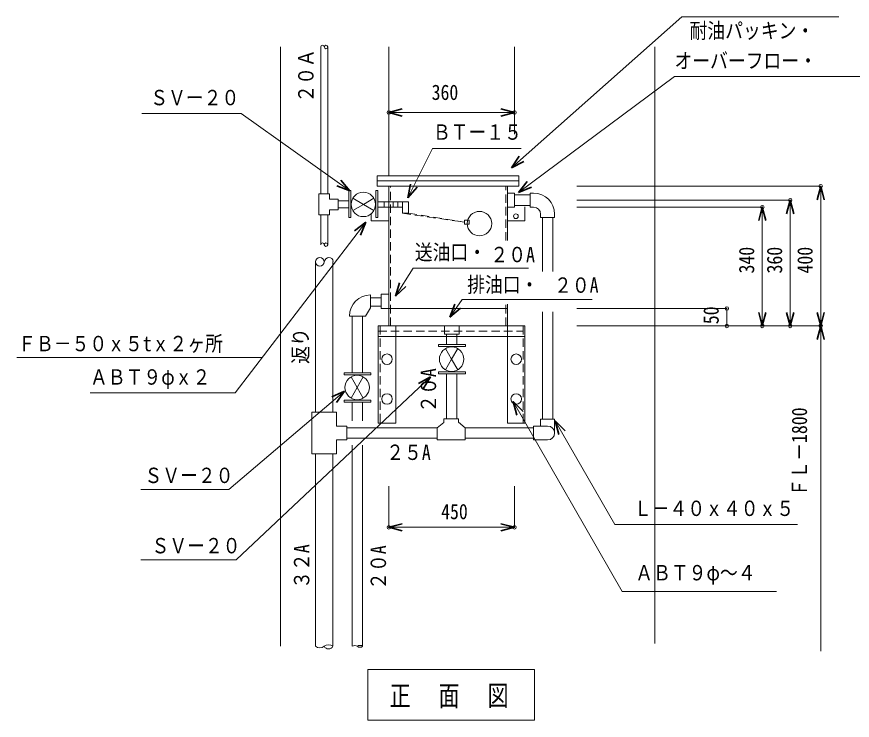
# Model space of a CAD drawing. Units: millimetres, scale not verified, with parts at other scales. Extents: x -7805 to 8215, y -5592 to 5488.
# Drawn here: x -2836 to -442, y -2140 to -126 of the extents above; entities that cross this region are included whole.
import ezdxf
from ezdxf.enums import TextEntityAlignment as Align

# ---------------------------------------------------------------- set-up
doc = ezdxf.new("R2010")
doc.units = ezdxf.units.MM
doc.header["$LTSCALE"] = 20
doc.header["$PDMODE"] = 32
doc.header["$PDSIZE"] = 10
doc.linetypes.add('DASHED1', pattern=[1.8, 1.2, -0.6])
doc.layers.add('2-0_衛生', color=4, linetype='Continuous', lineweight=35)
doc.layers.add('6-0', color=7, linetype='Continuous', lineweight=18)
doc.styles.add('ＭＳ ゴシック', font='')
doc.styles.get('ＭＳ ゴシック').set_extended_font_data('MS Gothic')

msp = doc.modelspace()

# ---------------------------------------------------------------- linework, layer by layer
at = {"layer": '2-0_衛生'}
for p, q in [((-1770.02, -400.45), (-1731.38, -390.1)), ((-1770.02, -400.45), (-1731.38, -410.81)), ((-1410.02, -400.45), (-1448.65, -390.1)), ((-1410.02, -400.45), (-1448.65, -410.81)), ((-1418.74, -558.81), (-1396.7, -525.43)), ((-1418.74, -558.81), (-1382.96, -540.93)), ((-1881.78, -624.65), (-1907.25, -593.81)), ((-1398.62, -629.23), (-1373.78, -597.88)), ((-1881.78, -624.65), (-1919.26, -610.68)), ((-1715.48, -644.32), (-1707.46, -605.13)), ((-1715.48, -644.32), (-1688.94, -614.39)), ((-1398.62, -629.23), (-1361.43, -614.5)), ((-532.74, -611.33), (-543.09, -649.96)), ((-532.74, -611.33), (-543.09, -649.96)), ((-532.74, -611.33), (-522.39, -649.96)), ((-532.74, -611.33), (-522.39, -649.96)), ((-620, -651.32), (-630.35, -689.96)), ((-620, -651.32), (-609.64, -689.96)), ((-700, -671.33), (-710.35, -709.96)), ((-700, -671.33), (-689.64, -709.96)), ((-1836.19, -714.73), (-1867.91, -739.1)), ((-1836.19, -714.73), (-1851.47, -751.69)), ((-1750.69, -925.96), (-1738.99, -887.71)), ((-1750.69, -925.96), (-1721.43, -898.69)), ((-1594.77, -986.32), (-1581.1, -948.73)), ((-1594.77, -986.32), (-1564.14, -960.6)), ((-700, -1011.33), (-710.35, -972.69)), ((-700, -1011.33), (-689.64, -972.69)), ((-620, -1011.33), (-630.35, -972.69)), ((-620, -1011.33), (-609.64, -972.69)), ((-532.74, -1011.33), (-543.09, -972.69)), ((-532.74, -1011.33), (-522.39, -972.69)), ((-532.74, -1011.33), (-543.09, -1049.97)), ((-532.74, -1011.33), (-522.39, -1049.97)), ((-1650.1, -1157.32), (-1685.34, -1176.23)), ((-1650.1, -1157.32), (-1671.16, -1191.32)), ((-1896.54, -1197.56), (-1932.7, -1214.66)), ((-1896.54, -1197.56), (-1919.31, -1230.45)), ((-1413.71, -1227.74), (-1385.5, -1256.09)), ((-1413.71, -1227.74), (-1403.45, -1266.4)), ((-1293.01, -1283.06), (-1264.74, -1311.37)), ((-1293.01, -1283.06), (-1282.68, -1321.7)), ((-1770.02, -1587.65), (-1731.38, -1577.3)), ((-1410.02, -1587.65), (-1448.65, -1577.3)), ((-1770.02, -1587.65), (-1731.38, -1598)), ((-1410.02, -1587.65), (-1448.65, -1598))]:
    msp.add_line(p, q, dxfattribs=at)
at = {"layer": '2-0_衛生', "color": 7, "lineweight": 18}
msp.add_lwpolyline([(-1829.8, -1994.75), (-1829.8, -2139.95), (-1352.74, -2139.95), (-1352.74, -1994.75)], close=True, dxfattribs=at)
msp.add_lwpolyline([(-1829.8, -1994.75), (-1829.8, -2139.95), (-1352.74, -2139.95), (-1352.74, -1994.75)], close=True, dxfattribs=at)
at = {"layer": '6-0', "color": 4}
for p, q in [((-1418.74, -558.81), (-930.88, -126.28)), ((-930.88, -126.28), (-480.88, -126.28)), ((-2080.02, -212.93), (-2080.02, -1928.24)), ((-1770.02, -212.93), (-1770.02, -581.32)), ((-1410.02, -212.93), (-1410.02, -462.81)), ((-1007.65, -212.93), (-1007.65, -1920.3)), ((-1398.62, -629.23), (-951.6, -297.28)), ((-951.6, -297.28), (-235.41, -297.28)), ((-2193.28, -402.9), (-2477.62, -402.9)), ((-1881.78, -624.65), (-2193.28, -402.9)), ((-1770.02, -400.45), (-1410.02, -400.45)), ((-1715.48, -644.32), (-1645.07, -503.49)), ((-1645.07, -503.49), (-1390.65, -503.49)), ((-532.74, -611.33), (-1231.71, -611.33)), ((-1231.71, -651.32), (-620, -651.32)), ((-620, -651.32), (-620, -1011.33)), ((-1231.71, -671.33), (-700, -671.33)), ((-700, -671.33), (-700, -1011.33)), ((-1836.19, -714.73), (-2210, -1202.59)), ((-1750.69, -925.96), (-1700.39, -845.49)), ((-1700.39, -845.49), (-1369.96, -845.49)), ((-1231.71, -961.33), (-801.79, -961.33)), ((-801.79, -961.33), (-801.79, -1011.33)), ((-1231.71, -1011.33), (-532.74, -1011.33)), ((-2132.93, -1102), (-2835.79, -1102)), ((-1650.1, -1157.32), (-2206.75, -1680.39)), ((-2625.82, -1202.59), (-2210, -1202.59)), ((-1896.54, -1197.56), (-2228.49, -1479.21)), ((-1413.71, -1227.74), (-1101.89, -1770.92)), ((-2228.49, -1479.21), (-2479.96, -1479.21)), ((-1770.02, -1470.3), (-1770.02, -1587.65)), ((-1410.02, -1470.3), (-1410.02, -1587.65)), ((-1770.02, -1587.65), (-1410.02, -1587.65)), ((-2206.75, -1680.39), (-2479.96, -1680.39)), ((-1101.89, -1770.92), (-659.29, -1770.92))]:
    msp.add_line(p, q, dxfattribs=at)
at = {"layer": '6-0'}
for p, q in [((-1965.02, -212.93), (-1965.02, -633.55)), ((-1945.02, -212.93), (-1945.02, -633.55)), ((-1802.83, -581.32), (-1802.83, -611.33)), ((-1802.83, -581.32), (-1397.01, -581.32)), ((-1802.83, -596.33), (-1397.01, -596.33)), ((-1397.01, -611.33), (-1397.01, -581.32)), ((-1802.83, -611.33), (-1397.01, -611.33)), ((-1770.02, -1011.33), (-1770.02, -611.33)), ((-1430.01, -766.76), (-1430.01, -611.33)), ((-1940.02, -633.55), (-1970.02, -633.55)), ((-1970.02, -693.55), (-1970.02, -633.55)), ((-1940.02, -648.55), (-1940.02, -633.55)), ((-1884.86, -701.2), (-1884.86, -623.93)), ((-1842.87, -663.54), (-1873.18, -646.04)), ((-1842.87, -663.54), (-1812.56, -646.04)), ((-1806.98, -623.93), (-1800.9, -623.93)), ((-1806.98, -701.2), (-1806.98, -623.93)), ((-1800.9, -623.93), (-1800.9, -701.2)), ((-1410.01, -631.33), (-1430.01, -631.33)), ((-1410.01, -671.33), (-1410.01, -631.33)), ((-1365.01, -636.33), (-1410.01, -636.33)), ((-1365.01, -631.33), (-1365.01, -671.33)), ((-1365.01, -631.33), (-1355.01, -631.33)), ((-1940.02, -648.55), (-1915.02, -648.55)), ((-1915.02, -678.55), (-1915.02, -648.55)), ((-1884.86, -653.54), (-1915.02, -653.54)), ((-1842.87, -663.54), (-1873.18, -681.04)), ((-1842.87, -663.54), (-1812.56, -681.04)), ((-1731.02, -656.32), (-1800.9, -656.32)), ((-1783.2, -656.32), (-1783.2, -671.33)), ((-1757.01, -656.32), (-1757.01, -671.33)), ((-1744.01, -656.32), (-1744.01, -671.33)), ((-1731.02, -656.32), (-1731.02, -671.33)), ((-1731.02, -656.32), (-1713.08, -656.32)), ((-1365.01, -666.33), (-1410.01, -666.33)), ((-1380.01, -670.07), (-1380.01, -710.07)), ((-1940.02, -693.55), (-1970.02, -693.55)), ((-1965.02, -693.55), (-1965.02, -778.9)), ((-1945.02, -693.55), (-1945.02, -778.9)), ((-1940.02, -678.55), (-1915.02, -678.55)), ((-1940.02, -693.55), (-1940.02, -678.55)), ((-1884.86, -673.55), (-1915.02, -673.55)), ((-1820.01, -710.07), (-1820.01, -690.05)), ((-1731.02, -671.33), (-1800.9, -671.33)), ((-1410.01, -671.33), (-1430.01, -671.33)), ((-1355.01, -671.33), (-1365.01, -671.33)), ((-1335.01, -691.33), (-1335.01, -701.33)), ((-1295.01, -691.33), (-1295.01, -701.33)), ((-1878.78, -701.2), (-1884.86, -701.2)), ((-1770.02, -710.07), (-1820.01, -710.07)), ((-1806.98, -701.2), (-1800.9, -701.2)), ((-1380.01, -710.07), (-1430.01, -710.07)), ((-1295.01, -701.33), (-1335.01, -701.33)), ((-1330.02, -701.33), (-1330.02, -855.55)), ((-1300.01, -855.55), (-1300.01, -701.33)), ((-1980.02, -826.82), (-1980.02, -1257.71)), ((-1930.02, -826.82), (-1930.02, -1257.71)), ((-1822.23, -922.63), (-1822.23, -959.4)), ((-1792.01, -930.78), (-1822.23, -930.78)), ((-1792.01, -961.33), (-1792.01, -919.94)), ((-1770.02, -919.94), (-1792.01, -919.94)), ((-1822.23, -954.35), (-1792.01, -954.35)), ((-1430.01, -1011.33), (-1430.01, -948.93)), ((-1836.6, -982.96), (-1822.23, -959.4)), ((-1792.01, -961.33), (-1430.01, -961.33)), ((-1792.01, -961.84), (-1770.02, -961.84)), ((-1330.02, -971.23), (-1330.02, -1277.7)), ((-1300.01, -1277.7), (-1300.01, -971.23)), ((-1882.57, -982.96), (-1836.6, -982.96)), ((-1875.02, -982.96), (-1875.02, -1145.45)), ((-1845.01, -982.96), (-1845.01, -1145.45)), ((-1380.01, -1011.33), (-1800.01, -1011.33)), ((-1800.01, -1011.33), (-1385.02, -1011.33)), ((-1800.01, -1011.33), (-1800.01, -1289.33)), ((-1750.01, -1011.33), (-1750.01, -1289.33)), ((-1610.65, -1011.33), (-1610.65, -1034.58)), ((-1568.76, -1034.58), (-1568.76, -1011.33)), ((-1430.01, -1011.33), (-1430.01, -1289.33)), ((-1380.01, -1011.33), (-1380.01, -1289.33)), ((-1380.01, -1041.33), (-1800.01, -1041.33)), ((-1610.65, -1034.58), (-1568.76, -1034.58)), ((-1605.02, -1034.58), (-1605.02, -1064.51)), ((-1575.01, -1034.58), (-1575.01, -1064.51)), ((-1627.67, -1064.51), (-1550.4, -1064.51)), ((-1627.67, -1070.59), (-1627.67, -1064.51)), ((-1590.01, -1106.5), (-1607.51, -1076.19)), ((-1590.01, -1106.5), (-1572.51, -1076.19)), ((-1590.01, -1106.5), (-1607.51, -1136.81)), ((-1590.01, -1106.5), (-1572.51, -1136.81)), ((-1898.26, -1145.45), (-1820.99, -1145.45)), ((-1898.26, -1151.53), (-1898.26, -1145.45)), ((-1627.67, -1142.39), (-1627.67, -1148.46)), ((-1550.4, -1148.46), (-1627.67, -1148.46)), ((-1605.02, -1148.46), (-1605.02, -1277.07)), ((-1575.01, -1148.46), (-1575.01, -1277.07)), ((-1860.6, -1187.44), (-1878.1, -1157.13)), ((-1860.6, -1187.44), (-1843.1, -1157.13)), ((-1860.6, -1187.44), (-1878.1, -1217.75)), ((-1860.6, -1187.44), (-1843.1, -1217.75)), ((-1898.26, -1223.33), (-1898.26, -1229.41)), ((-1820.99, -1229.41), (-1898.26, -1229.41)), ((-1875.02, -1229.41), (-1875.02, -1282.71)), ((-1845.01, -1229.41), (-1845.01, -1282.71)), ((-1990.01, -1257.71), (-1990.01, -1377.71)), ((-1800.01, -1289.33), (-1750.01, -1289.33)), ((-1631.01, -1302.71), (-1612.42, -1287.48)), ((-1612.42, -1277.07), (-1570.48, -1277.07)), ((-1612.42, -1277.07), (-1612.42, -1287.48)), ((-1570.48, -1277.07), (-1570.48, -1287.11)), ((-1551.01, -1302.71), (-1570.48, -1287.11)), ((-1430.01, -1289.33), (-1380.01, -1289.33)), ((-1335.01, -1277.7), (-1295.01, -1277.7)), ((-1335.01, -1277.7), (-1335.01, -1297.71)), ((-1295.01, -1277.7), (-1295.01, -1317.71)), ((-1920.02, -1297.71), (-1890.02, -1297.71)), ((-1890.02, -1297.71), (-1890.02, -1337.71)), ((-1890.02, -1302.71), (-1631.01, -1302.71)), ((-1631.01, -1302.71), (-1631.01, -1337.24)), ((-1551.01, -1302.71), (-1551.01, -1337.24)), ((-1551.01, -1302.71), (-1355.01, -1302.71)), ((-1355.01, -1297.71), (-1315.01, -1297.71)), ((-1920.02, -1337.71), (-1890.02, -1337.71)), ((-1920.02, -1337.71), (-1920.02, -1377.71)), ((-1890.02, -1332.71), (-1631.01, -1332.71)), ((-1631.01, -1337.24), (-1551.01, -1337.24)), ((-1355.01, -1332.71), (-1551.01, -1332.71)), ((-1875.02, -1352.7), (-1875.02, -1928.24)), ((-1845.01, -1352.7), (-1845.01, -1928.24)), ((-1990.01, -1377.71), (-1920.02, -1377.71)), ((-1980.02, -1377.71), (-1980.02, -1928.24)), ((-1930.02, -1377.71), (-1930.02, -1928.24))]:
    msp.add_line(p, q, dxfattribs=at)
at = {"layer": '6-0', "linetype": 'DASHED1'}
for p, q in [((-1765.01, -1011.33), (-1765.01, -611.33)), ((-1435.02, -766.76), (-1435.02, -611.46)), ((-1731.02, -688.67), (-1554.13, -714.22)), ((-1713.08, -688.67), (-1554.13, -714.22)), ((-1435.02, -1011.33), (-1435.02, -948.93)), ((-1800.01, -1026.33), (-1385.02, -1026.33)), ((-1795.01, -1011.33), (-1795.01, -1289.33)), ((-1385.02, -1011.33), (-1385.02, -1289.33))]:
    msp.add_line(p, q, dxfattribs=at)
at = {"layer": '6-0', "color": 4}
for points in [[(-532.74, -611.33), (-532.74, -1011.33), (-532.74, -1942.01)], [(-1594.77, -986.32), (-1559.57, -936.02), (-1187.38, -936.02)], [(-1293.01, -1283.06), (-1122, -1579.8), (-598.94, -1579.8)]]:
    msp.add_lwpolyline(points, dxfattribs=at)
at = {"layer": '6-0'}
for points in [[(-1884.86, -623.93), (-1878.78, -623.93), (-1878.78, -701.2)], [(-1731.02, -671.33), (-1731.02, -688.67), (-1713.08, -688.67), (-1713.08, -656.32)], [(-1550.4, -1064.51), (-1550.4, -1070.59), (-1627.67, -1070.59)], [(-1820.99, -1145.45), (-1820.99, -1151.53), (-1898.26, -1151.53)], [(-1627.67, -1142.39), (-1550.4, -1142.39), (-1550.4, -1148.46)], [(-1898.26, -1223.33), (-1820.99, -1223.33), (-1820.99, -1229.41)], [(-1990.01, -1257.71), (-1920.02, -1257.71), (-1920.02, -1297.71)], [(-1355.01, -1297.71), (-1355.01, -1337.71), (-1315.01, -1337.71)]]:
    msp.add_lwpolyline(points, dxfattribs=at)
msp.add_lwpolyline([(-1552.71, -719.89), (-1539.94, -719.89), (-1539.94, -708.54), (-1552.71, -708.54)], close=True, dxfattribs=at)
for centre, radius in [((-1950.02, -212.93), 5), ((-1842.87, -663.54), 35), ((-1510.14, -718.47), 35), ((-1405.87, -697.31), 6.67), ((-1950.02, -778.9), 5), ((-1967.72, -828.02), 12.5), ((-1590.01, -1106.5), 35), ((-1775.01, -1106.5), 15), ((-1405.01, -1106.5), 15), ((-1860.6, -1187.44), 35), ((-1775.01, -1220.35), 15), ((-1405.01, -1220.35), 15)]:
    msp.add_circle(centre, radius, dxfattribs=at)
for centre, radius, start, end in [((-1960.02, -212.93), 5, 0, 180), ((-1355.01, -691.33), 60, 0, 90), ((-1355.01, -691.33), 20, 0, 90), ((-1960.02, -778.9), 5, 0, 180), ((-1941.36, -828.02), 12.5, 5.49986, 175.07999), ((-1822.23, -982.96), 60.34, 90, 180), ((-1315.01, -1317.71), 20, 270, 90), ((-1967.51, -1910.77), 21.48, 234.41631, 305.58395), ((-1942.51, -1945.14), 21.02, 53.50052, 126.49976), ((-1942.51, -1921.17), 14.37, 209.52625, 330.47351), ((-1867.52, -1940.7), 14.54, 58.94609, 121.0535), ((-1852.51, -1938.06), 12.36, 52.6239, 127.3761), ((-1852.51, -1919.45), 11.56, 229.53598, 310.46355)]:
    msp.add_arc(centre, radius, start, end, dxfattribs=at)
at = {"layer": '6-0', "color": 4}
for p in [(-1770.02, -400.45), (-1410.02, -400.45), (-532.74, -611.33), (-700, -671.33), (-620, -651.32), (-801.79, -961.33), (-801.79, -1011.33), (-700, -1011.33), (-620, -1011.33), (-532.74, -1011.33), (-1770.02, -1587.65), (-1410.02, -1587.65)]:
    msp.add_point(p, dxfattribs=at)

# ---------------------------------------------------------------- texts
at = {"layer": '2-0_衛生', "color": 7, "insert": (-1767.57, -2105.38), "char_height": 58.65, "attachment_point": 7, "style": 'ＭＳ ゴシック'}
msp.add_mtext('\\T1.17;\\W0.75;正\u3000面\u3000図', dxfattribs=at)
at = {"layer": '6-0', "style": 'ＭＳ ゴシック', "width": 0.85}
for s, p in [('耐油パッキン・', (-908.41, -201.27)), ('オーバーフロー・', (-951.6, -287.28)), ('ＳＶー２０', (-2453.28, -392.9)), ('360', (-1647.27, -377.69)), ('ＢＴー１５', (-1643.62, -491.63)), ('送油口・', (-1695.36, -835.44)), ('２０A', (-1478.77, -842.12)), ('排油口・', (-1545.45, -928.26)), ('ＦＢ－５０ｘ５tｘ２ヶ所', (-2831.6, -1096.97)), ('ＡＢＴ９φｘ２', (-2625.82, -1192.59)), ('ＳＶー２０', (-2469.9, -1474.18)), ('450', (-1620.02, -1577.65)), ('Ｌ－４０ｘ４０ｘ５', (-1067.76, -1568.5)), ('ＳＶー２０', (-2449.79, -1675.36)), ('ＡＢＴ９φ～４', (-1064, -1752.79))]:
    msp.add_text(s, height=43.99, dxfattribs=at).set_placement(p, align=Align.BOTTOM_LEFT)
for s, rotation, p in [('２０Ａ', 90, (-1972.29, -372.11)), ('340', 90, (-710, -861.18)), ('360', 90, (-630, -861.18)), ('400', 90, (-542.74, -861.18)), ('２０A', 0.001, (-1296.51, -929.66)), ('50', 90, (-811.78, -1006.33)), ('返り', 90, (-1987.73, -1119.85)), ('２０A', 90, (-1621.15, -1259.85)), ('ＦＬ－1800', 90, (-558.7, -1499.33)), ('２５A', 359.999, (-1777.24, -1408.11)), ('３２A', 90, (-1984.4, -1763.71)), ('２０A', 90, (-1764.69, -1766.64))]:
    msp.add_text(s, height=43.99, rotation=rotation, dxfattribs=at).set_placement(p, align=Align.BOTTOM_LEFT)

doc.saveas('drawing.dxf')
